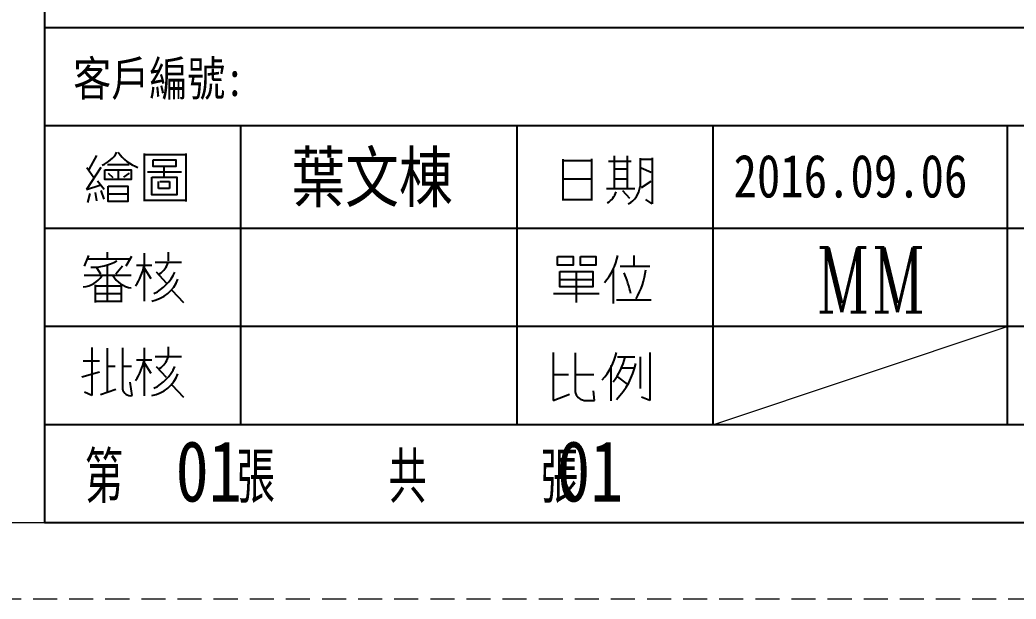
# Model space of a CAD drawing. Header units: millimetres. Extents: x 21466 to 22834, y -21631 to -20664.
# Drawn here: x 22536.8 to 22727.2, y -21631.4 to -21520.6 of the extents above; entities that cross this region are included whole.
import ezdxf

# ---------------------------------------------------------------- set-up
doc = ezdxf.new("R2010")
doc.units = ezdxf.units.MM
doc.header["$LTSCALE"] = 8
doc.linetypes.add('DASHED', pattern=[0.75, 0.5, -0.25])
doc.layers.add('A', color=7, linetype='Continuous')
doc.layers.add('dim', color=3, linetype='Continuous', lineweight=15)
doc.layers.add('MBOM-ASSIS-LAYER', color=71, linetype='Continuous', lineweight=9)
doc.styles.add('ROMANC', font='RomanC.ttf', dxfattribs={"width": 0.8, "height": 7})
doc.styles.add('ROMANS', font='ROMANS.shx', dxfattribs={"height": 5, "bigfont": 'chineset.shx'})
doc.styles.add('style1', font='mingliu.ttc', dxfattribs={"width": 0.75})

# ---------------------------------------------------------------- blocks, each defined once
blk = doc.blocks.new('20100617.142056')
at = {"layer": 'MBOM-ASSIS-LAYER'}
blk.add_line((-12.7, 12.7), (-1176.3, 12.7), dxfattribs=at)
at = {"layer": 'MBOM-ASSIS-LAYER', "linetype": 'DASHED'}
blk.add_line((0, 0), (-1189, 0), dxfattribs=at)

msp = doc.modelspace()

# ---------------------------------------------------------------- linework, layer by layer
at = {"layer": 'A'}
for p, q in [((22541.436, -21408.641), (22541.436, -21616.789)), ((22819.278, -21522.091), (22541.436, -21522.091)), ((22819.278, -21540.843), (22541.436, -21540.843)), ((22578.944, -21540.843), (22578.944, -21598.037)), ((22631.758, -21540.843), (22631.758, -21598.037)), ((22669.262, -21540.843), (22669.262, -21598.037)), ((22725.518, -21540.843), (22725.518, -21598.037)), ((22551.383, -21546.572), (22549.941, -21549.242)), ((22560.535, -21546.146), (22560.535, -21555.293)), ((22560.535, -21546.359), (22568.409, -21546.359)), ((22568.456, -21546.146), (22568.456, -21555.316)), ((22640.549, -21547.245), (22640.549, -21555.176)), ((22640.582, -21547.475), (22646.057, -21547.475)), ((22646.025, -21547.212), (22646.025, -21555.176)), ((22649.305, -21547.649), (22653.648, -21547.649)), ((22650.377, -21546.63), (22650.377, -21552.887)), ((22652.857, -21546.612), (22652.857, -21552.834)), ((22655.336, -21547.034), (22655.336, -21552.465)), ((22655.372, -21547.263), (22657.64, -21547.263)), ((22657.64, -21546.999), (22657.64, -21555.805)), ((22552.211, -21548.84), (22549.515, -21553.047)), ((22549.539, -21548.864), (22550.91, -21550.731)), ((22553.511, -21548.25), (22557.626, -21548.25)), ((22555.521, -21549.29), (22555.521, -21551.109)), ((22561.149, -21549.691), (22567.676, -21549.691)), ((22564.295, -21548.699), (22564.295, -21550.542)), ((22650.377, -21549.126), (22652.857, -21549.126)), ((22655.548, -21548.915), (22657.447, -21549.723)), ((22551.619, -21551.369), (22552.849, -21553)), ((22553.653, -21549.904), (22554.528, -21550.755)), ((22557.626, -21549.904), (22556.585, -21550.708)), ((22563.254, -21552.835), (22563.254, -21551.535)), ((22563.49, -21551.535), (22565.359, -21551.535)), ((22565.359, -21551.535), (22565.359, -21552.835)), ((22640.582, -21550.981), (22646.057, -21550.981)), ((22650.56, -21551.007), (22652.857, -21551.007)), ((22655.6, -21552.659), (22657.429, -21551.428)), ((22549.515, -21553.047), (22552.021, -21552.22)), ((22552.234, -21553.237), (22552.802, -21554.891)), ((22565.359, -21552.835), (22563.254, -21552.835)), ((22648.9, -21552.887), (22654.352, -21552.887)), ((22652, -21553.23), (22653.294, -21554.724)), ((22550.153, -21553.827), (22549.68, -21555.529)), ((22551.17, -21553.591), (22551.383, -21555.245)), ((22553.724, -21553.851), (22557.366, -21553.851)), ((22560.582, -21555.104), (22568.433, -21555.104)), ((22640.582, -21554.979), (22646.057, -21554.979)), ((22657.64, -21555.805), (22656.409, -21554.944)), ((22819.278, -21560.532), (22541.436, -21560.532)), ((22549.88, -21565.65), (22549.061, -21567.716)), ((22549.793, -21566.317), (22557.719, -21566.317)), ((22553.433, -21565.025), (22553.433, -21566.295)), ((22558.063, -21565.843), (22557.008, -21567.737)), ((22560.518, -21565.219), (22560.518, -21574.431)), ((22565.148, -21566.704), (22565.148, -21565.047)), ((22654.152, -21565.681), (22654.152, -21567.716)), ((22551.387, -21567.953), (22552.162, -21569.201)), ((22553.433, -21567.587), (22553.433, -21574.41)), ((22556.362, -21567.737), (22555.07, -21569.244)), ((22559.054, -21567.544), (22562.004, -21567.544)), ((22560.561, -21568.189), (22561.767, -21570.062)), ((22562.607, -21566.919), (22567.625, -21566.919)), ((22650.202, -21568.103), (22650.202, -21574.861)), ((22651.51, -21567.74), (22657.229, -21567.74)), ((22549.061, -21569.438), (22558.02, -21569.438)), ((22562.822, -21568.792), (22564.718, -21570.88)), ((22639.999, -21570.259), (22646.276, -21570.259)), ((22643.125, -21568.806), (22643.125, -21574.643)), ((22551.15, -21571.31), (22551.15, -21574.647)), ((22551.193, -21571.504), (22556.146, -21571.504)), ((22556.146, -21571.504), (22556.146, -21574.625)), ((22565.773, -21572.322), (22568.034, -21574.647)), ((22551.172, -21574.41), (22556.103, -21574.41)), ((22551.193, -21572.968), (22556.103, -21572.968)), ((22638.788, -21572.971), (22647.512, -21572.971)), ((22650.856, -21574.182), (22657.471, -21574.182)), ((22819.278, -21579.284), (22541.436, -21579.284)), ((22550.504, -21583.297), (22550.504, -21592.455)), ((22553.444, -21583.375), (22553.444, -21591.851)), ((22556.358, -21583.323), (22556.358, -21591.169)), ((22560.518, -21583.319), (22560.518, -21592.532)), ((22565.148, -21584.804), (22565.148, -21583.147)), ((22548.85, -21585.816), (22552, -21585.816)), ((22559.054, -21585.644), (22562.004, -21585.644)), ((22562.607, -21585.02), (22567.625, -21585.02)), ((22638.718, -21584.243), (22638.718, -21593.403)), ((22642.911, -21584.263), (22642.911, -21591.686)), ((22650.998, -21585.061), (22654.332, -21585.061)), ((22655.35, -21585.081), (22655.35, -21591.128)), ((22657.227, -21584.243), (22657.227, -21593.403)), ((22553.418, -21586.865), (22554.941, -21586.865)), ((22556.411, -21586.865), (22558.091, -21586.865)), ((22560.561, -21586.29), (22561.767, -21588.162)), ((22562.822, -21586.892), (22564.718, -21588.98)), ((22649.76, -21586.737), (22649.76, -21593.482)), ((22651.836, -21587.176), (22654.172, -21587.176)), ((22548.613, -21588.912), (22551.948, -21587.915)), ((22638.738, -21588.434), (22641.633, -21588.434)), ((22643.011, -21588.434), (22646.465, -21588.434)), ((22650.998, -21588.873), (22652.894, -21590.289)), ((22552.184, -21592.297), (22555.124, -21591.221)), ((22558.223, -21592.481), (22557.829, -21589.935)), ((22565.773, -21590.422), (22568.034, -21592.747)), ((22646.625, -21593.383), (22646.445, -21591.547)), ((22550.504, -21592.455), (22549.086, -21591.851)), ((22638.718, -21593.403), (22641.833, -21592.205)), ((22644.668, -21593.383), (22646.625, -21593.383)), ((22657.227, -21593.403), (22655.61, -21592.784)), ((22819.278, -21598.037), (22541.436, -21598.037)), ((22819.278, -21616.789), (22541.436, -21616.789))]:
    msp.add_line(p, q, dxfattribs=at)
for points in [[(22562.214, -21547.399), (22566.565, -21547.399), (22566.565, -21548.628), (22562.214, -21548.628)], [(22553.015, -21549.29), (22558.052, -21549.29), (22558.052, -21551.157), (22553.015, -21551.157)], [(22562.001, -21550.708), (22566.778, -21550.708), (22566.778, -21554.087), (22562.001, -21554.087)], [(22553.653, -21552.386), (22557.413, -21552.386), (22557.413, -21555.316), (22553.653, -21555.316)], [(22639.563, -21565.851), (22642.52, -21565.851), (22642.52, -21567.522), (22639.563, -21567.522)], [(22643.949, -21565.851), (22646.906, -21565.851), (22646.906, -21567.522), (22643.949, -21567.522)], [(22639.975, -21568.757), (22646.276, -21568.757), (22646.276, -21571.664), (22639.975, -21571.664)]]:
    msp.add_lwpolyline(points, close=True, dxfattribs=at)
for centre, radius, start, end in [((22549.981, -21542.705), 6.229, 293.55808, 328.78297), ((22561.938, -21541.581), 7.714, 214.34798, 250.23218), ((22647.276, -21552.403), 3.666, 300.05357, 342.73103), ((22651.102, -21552.02), 4.257, 297.76113, 353.99445), ((22550.59, -21558.455), 9.481, 268.17627, 299.53133), ((22639.873, -21563.502), 11.383, 319.6961, 349.08429), ((22550.127, -21565.592), 10.552, 326.06578, 349.34121), ((22561.375, -21565.901), 3.89, 302.55202, 343.49695), ((22639.78, -21565.942), 16.853, 331.47839, 351.63307), ((22548.282, -21566.664), 5.068, 276.6347, 324.7535), ((22558.789, -21567.042), 4.907, 209.80401, 261.2378), ((22560.726, -21567.814), 6.689, 280.63693, 339.18505), ((22558.646, -21565.41), 8.435, 296.36329, 336.04338), ((22632.087, -21577.47), 21.925, 11.83969, 22.72678), ((22550.127, -21583.692), 10.552, 326.06578, 349.34121), ((22561.375, -21584.001), 3.89, 302.55202, 343.49695), ((22640.484, -21582.213), 10.507, 316.31131, 348.9754), ((22641.324, -21582.643), 11.414, 320.71501, 347.66853), ((22558.646, -21583.51), 8.435, 296.36329, 336.04338), ((22640.378, -21583.077), 14.544, 315.87421, 347.04223), ((22560.726, -21585.914), 6.689, 280.63693, 339.18505), ((22557.962, -21590.871), 1.63, 190.51001, 279.21093), ((22644.938, -21591.345), 2.055, 189.5544, 262.46357)]:
    msp.add_arc(centre, radius, start, end, dxfattribs=at)
at = {"layer": 'dim'}
msp.add_line((22669.262, -21598.037), (22725.518, -21579.284), dxfattribs=at)

# ---------------------------------------------------------------- block references
at = {"layer": 'MBOM-ASSIS-LAYER', "xscale": 1.150852575445146, "yscale": 1.150852575445146, "zscale": 1.150852575445146}
msp.add_blockref('20100617.142056', (22833.894, -21631.404), dxfattribs=at)

# ---------------------------------------------------------------- texts
at = {"layer": 'A', "style": 'ROMANS', "width": 0.75}
msp.add_text('第    張    共    張', height=9.72448, dxfattribs=at).set_placement((22549.186, -21612.994))
at = {"layer": 'dim', "color": 0, "ltscale": 0.2, "style": 'style1', "width": 0.8}
msp.add_text('客戶編號:', height=6.661, dxfattribs=at).set_placement((22546.951, -21535.167))
at = {"layer": 'dim', "color": 6, "ltscale": 0.2, "style": 'style1', "width": 0.8}
for s, height, p in [('葉文棟', 9.4299, (22588.652, -21555.402)), ('2016.09.06', 8.2145, (22673.209, -21554.576)), ('01', 11.6419, (22566.53, -21612.739)), ('01', 11.6419, (22639.462, -21612.739))]:
    msp.add_text(s, height=height, dxfattribs=at).set_placement(p)
at = {"layer": 'dim', "color": 6, "style": 'ROMANC', "width": 0.8}
msp.add_text('MM', height=12.3846, dxfattribs=at).set_placement((22688.824, -21576.54))

doc.saveas('drawing.dxf')
